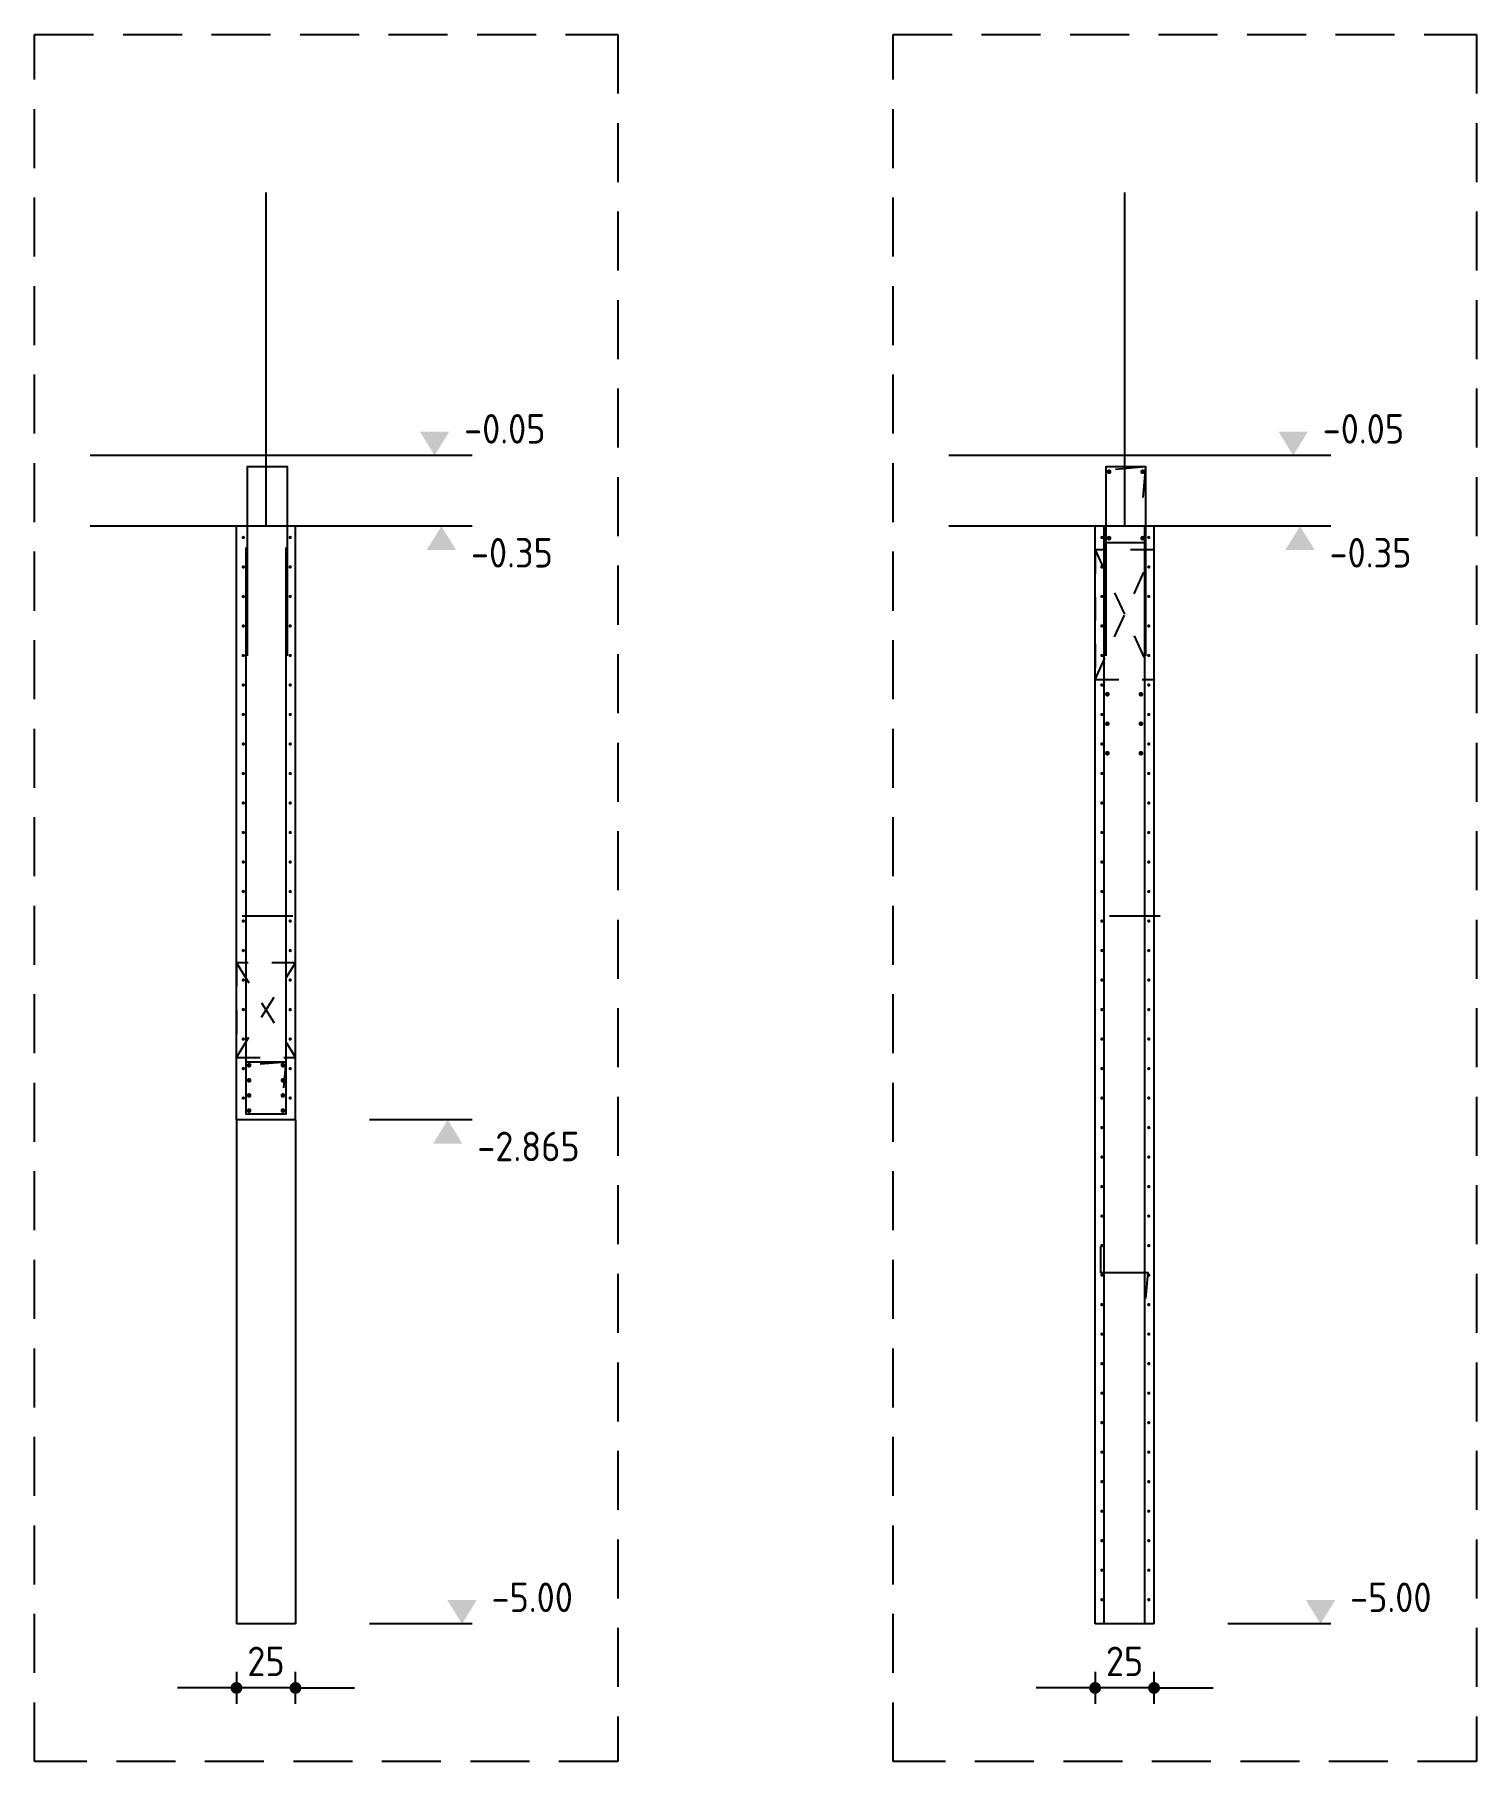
# Model space of a CAD drawing. Extents: x -11.1 to 77.6, y -9.5 to 63.5.
# Drawn here: x 35.68 to 41.79, y 56.21 to 63.53 of the extents above; entities that cross this region are included whole.
import ezdxf

# ---------------------------------------------------------------- set-up
doc = ezdxf.new("R2010")
doc.units = 0
doc.header["$LTSCALE"] = 0.5
for name, pattern in [('AUSGEZOGEN', [1000.01, 1000, 0.01]), ('HIDDEN2', [0.187, 0.125, -0.062]), ('STRICHLINIE', [0.75, 0.5, -0.25])]:
    doc.linetypes.add(name, pattern=pattern)
for name, color, linetype in [('ACHSEN', 7, 'Continuous'), ('AFU', 7, 'Continuous'), ('BETON', 7, 'Continuous'), ('DETAIL', 7, 'Continuous'), ('HILFE', 7, 'Continuous'), ('koten', 7, 'Continuous'), ('MASSE', 7, 'Continuous'), ('OBJEKT', 7, 'Continuous'), ('RND', 7, 'Continuous'), ('RND-1', 7, 'Continuous'), ('WBZ', 7, 'Continuous')]:
    doc.layers.add(name, color=color, linetype=linetype)
doc.layers.add('NOPLOT', color=7, linetype='Continuous', plot=False)
doc.styles.add('txt', font='isocp.shx')
doc.linetypes.add('AFU_50K', pattern='A,0.15,["/",Standard,S=0.2,R=0,X=-0.01,Y=-0.1],0.07,["/",Standard,S=0.2,R=0,X=-0.01,Y=-0.1],0.15', length=0.37)
doc.dimstyles.new('DOT_I', dxfattribs={"dimscale": 0.5, "dimtxt": 0.25, "dimasz": 0.25, "dimexe": 0.1, "dimexo": 0.3, "dimgap": 0.1, "dimtad": 1, "dimdec": 3, "dimzin": 3, "dimtxsty": 'txt', "dimblk": 'DOT', "dimblk1": 'DOT', "dimblk2": 'DOT', "dimsah": 1, "dimcen": 0.1, "dimse1": 1, "dimse2": 1, "dimazin": 0, "dimtfac": 1, "dimtdec": 4, "dimtix": 1, "dimtmove": 2, "dimatfit": 3, "dimfxl": 0, "dimtvp": 1, "dimtolj": 1, "dimtzin": 0, "dimarcsym": 0})

# ---------------------------------------------------------------- blocks, each defined once
blk = doc.blocks.new('okrd_u')
at = {"layer": 'koten', "color": 7, "linetype": 'Continuous'}
blk.add_solid([(-0.125, -0.202), (0.125, -0.202), (0, 0)], dxfattribs=at)
at = {"layer": 'koten', "style": 'txt'}
blk.add_attdef('OKRD', (0.25, -0.35), '', height=0.25, dxfattribs=at)
blk = doc.blocks.new('okrd_o')
at = {"layer": 'koten', "color": 7, "linetype": 'Continuous'}
blk.add_solid([(-0.125, 0.202), (0.125, 0.202), (0, 0)], dxfattribs=at)
at = {"layer": 'koten', "style": 'txt'}
blk.add_attdef('OKRD', (0.25, 0.1), '', height=0.25, dxfattribs=at)
blk = doc.blocks.new('DOT')
at = {"layer": 'MASSE', "color": 7, "linetype": 'Continuous'}
for p, q in [((0, 0), (-1, 0)), ((0, 0.54), (0, -0.54))]:
    blk.add_line(p, q, dxfattribs=at)
at = {"layer": 'MASSE', "color": 7, "linetype": 'Continuous', "const_width": 0.2}
blk.add_lwpolyline([(-0.1, 0, 1), (0.1, 0, 1)], format="xyb", close=True, dxfattribs=at)
blk = doc.blocks.new('*D19')
at = {"layer": 'Defpoints', "color": 0, "linetype": 'AUSGEZOGEN', "transparency": 16777216}
for p in [(36.5314, 56.5213), (36.5314, 56.5213), (36.7814, 56.5213)]:
    blk.add_point(p, dxfattribs=at)
at = {"layer": 'MASSE', "color": 0, "linetype": 'AUSGEZOGEN', "lineweight": -2, "transparency": 16777216}
for p, q in [((36.4064, 56.5213), (36.2814, 56.5213)), ((36.7814, 56.5213), (36.5314, 56.5213)), ((36.9064, 56.5213), (37.0314, 56.5213))]:
    blk.add_line(p, q, dxfattribs=at)
at = {"layer": 'MASSE', "color": 0, "linetype": 'AUSGEZOGEN', "lineweight": -2, "transparency": 16777216, "xscale": 0.125, "yscale": 0.125, "zscale": 0.125}
blk.add_blockref('DOT', (36.5314, 56.5213), dxfattribs=at)
at = {"layer": 'MASSE', "color": 0, "linetype": 'AUSGEZOGEN', "lineweight": -2, "transparency": 16777216, "xscale": 0.125, "yscale": 0.125, "zscale": 0.125, "rotation": 180}
blk.add_blockref('DOT', (36.7814, 56.5213), dxfattribs=at)
at = {"layer": 'MASSE', "color": 0, "linetype": 'AUSGEZOGEN', "transparency": 16777216, "insert": (36.6564, 56.6338), "char_height": 0.125, "attachment_point": 5, "style": 'txt'}
blk.add_mtext('\\A1;25', dxfattribs=at)
blk = doc.blocks.new('*D20')
at = {"layer": 'Defpoints', "color": 0, "linetype": 'AUSGEZOGEN', "transparency": 16777216}
for p in [(40.1693, 56.5213), (40.1693, 56.5213), (40.4193, 56.5213)]:
    blk.add_point(p, dxfattribs=at)
at = {"layer": 'MASSE', "color": 0, "linetype": 'AUSGEZOGEN', "lineweight": -2, "transparency": 16777216}
for p, q in [((40.0443, 56.5213), (39.9193, 56.5213)), ((40.4193, 56.5213), (40.1693, 56.5213)), ((40.5443, 56.5213), (40.6693, 56.5213))]:
    blk.add_line(p, q, dxfattribs=at)
at = {"layer": 'MASSE', "color": 0, "linetype": 'AUSGEZOGEN', "lineweight": -2, "transparency": 16777216, "xscale": 0.125, "yscale": 0.125, "zscale": 0.125}
blk.add_blockref('DOT', (40.1693, 56.5213), dxfattribs=at)
at = {"layer": 'MASSE', "color": 0, "linetype": 'AUSGEZOGEN', "lineweight": -2, "transparency": 16777216, "xscale": 0.125, "yscale": 0.125, "zscale": 0.125, "rotation": 180}
blk.add_blockref('DOT', (40.4193, 56.5213), dxfattribs=at)
at = {"layer": 'MASSE', "color": 0, "linetype": 'AUSGEZOGEN', "transparency": 16777216, "insert": (40.2943, 56.6338), "char_height": 0.125, "attachment_point": 5, "style": 'txt'}
blk.add_mtext('\\A1;25', dxfattribs=at)

msp = doc.modelspace()

# ---------------------------------------------------------------- linework, layer by layer
at = {"layer": 'ACHSEN', "color": 140, "linetype": 'AUSGEZOGEN'}
for p, q in [((36.6564, 62.8557), (36.6564, 61.4426)), ((40.2943, 62.8557), (40.2943, 61.4426))]:
    msp.add_line(p, q, dxfattribs=at)
at = {"layer": 'AFU', "color": 8, "linetype": 'AFU_50K'}
for p, q in [((36.7814, 61.4426), (36.5314, 61.4426)), ((40.4193, 61.4426), (40.1693, 61.4426)), ((36.7814, 56.7926), (36.5314, 56.7926)), ((40.4193, 56.7926), (40.1693, 56.7926))]:
    msp.add_line(p, q, dxfattribs=at)
at = {"layer": 'BETON', "color": 6, "linetype": 'AUSGEZOGEN'}
for p, q in [((37.5304, 61.7426), (35.9114, 61.7426)), ((41.1683, 61.7426), (39.5493, 61.7426)), ((36.5314, 61.4426), (35.9114, 61.4426)), ((36.5314, 58.9276), (36.5314, 61.4426)), ((37.5304, 61.4426), (36.7814, 61.4426)), ((36.7814, 58.9276), (36.7814, 61.4426)), ((40.1693, 61.4426), (39.5493, 61.4426)), ((40.1693, 56.7926), (40.1693, 61.4426)), ((41.1683, 61.4426), (40.4193, 61.4426)), ((40.4193, 56.7926), (40.4193, 61.4426)), ((36.7814, 58.9276), (36.5314, 58.9276))]:
    msp.add_line(p, q, dxfattribs=at)
at = {"layer": 'DETAIL', "color": 102, "linetype": 'STRICHLINIE'}
for points in [[(35.6758, 56.2098), (35.6758, 63.5255), (38.1474, 63.5255), (38.1474, 56.2098)], [(39.3136, 56.2098), (39.3136, 63.5255), (41.7853, 63.5255), (41.7853, 56.2098)]]:
    msp.add_lwpolyline(points, close=True, dxfattribs=at)
at = {"layer": 'HILFE', "color": 102, "linetype": 'AUSGEZOGEN'}
for p, q in [((37.5304, 58.9276), (37.0944, 58.9276)), ((37.5304, 56.7926), (37.0944, 56.7926)), ((41.1683, 56.7926), (40.7323, 56.7926))]:
    msp.add_line(p, q, dxfattribs=at)
at = {"layer": 'NOPLOT', "color": 191, "linetype": 'AUSGEZOGEN'}
for p, q in [((36.5556, 59.7926), (36.7698, 59.7926)), ((40.2306, 59.7926), (40.4448, 59.7926))]:
    msp.add_line(p, q, dxfattribs=at)
at = {"layer": 'OBJEKT', "color": 7, "linetype": 'AUSGEZOGEN'}
for p, q in [((36.5314, 58.9276), (36.5314, 56.7926)), ((36.7814, 58.9276), (36.7814, 56.7926))]:
    msp.add_line(p, q, dxfattribs=at)
at = {"layer": 'RND', "color": 1, "linetype": 'AUSGEZOGEN'}
for points in [[(40.3734, 61.5642), (40.3848, 61.6937), (40.2148, 61.6937), (40.2148, 61.3737), (40.3848, 61.3737), (40.3848, 61.6937), (40.2552, 61.6823)], [(40.2066, 61.4426), (40.2066, 56.7926)], [(40.3783, 61.4426), (40.3783, 56.7926)]]:
    msp.add_lwpolyline(points, dxfattribs=at)
at = {"layer": 'RND', "color": 7, "linetype": 'AUSGEZOGEN'}
for points, const_width in [([(40.2237, 61.6734, 1), (40.2337, 61.6734, 1)], 0.01), ([(40.3659, 61.6734, 1), (40.3759, 61.6734, 1)], 0.01), ([(36.5568, 61.395, 1), (36.5638, 61.395, 1)], 0.007), ([(36.7555, 61.395, 1), (36.7625, 61.395, 1)], 0.007), ([(40.1947, 61.395, 1), (40.2017, 61.395, 1)], 0.007), ([(40.2237, 61.392, 1), (40.2337, 61.392, 1)], 0.01), ([(40.3659, 61.392, 1), (40.3759, 61.392, 1)], 0.01), ([(40.3934, 61.395, 1), (40.4004, 61.395, 1)], 0.007), ([(36.5568, 61.27, 1), (36.5638, 61.27, 1)], 0.007), ([(36.7555, 61.27, 1), (36.7625, 61.27, 1)], 0.007), ([(40.1947, 61.27, 1), (40.2017, 61.27, 1)], 0.007), ([(40.3934, 61.27, 1), (40.4004, 61.27, 1)], 0.007), ([(36.5568, 61.145, 1), (36.5638, 61.145, 1)], 0.007), ([(36.7555, 61.145, 1), (36.7625, 61.145, 1)], 0.007), ([(40.1947, 61.145, 1), (40.2017, 61.145, 1)], 0.007), ([(40.3934, 61.145, 1), (40.4004, 61.145, 1)], 0.007), ([(36.5568, 61.02, 1), (36.5638, 61.02, 1)], 0.007), ([(36.7555, 61.02, 1), (36.7625, 61.02, 1)], 0.007), ([(40.1947, 61.02, 1), (40.2017, 61.02, 1)], 0.007), ([(40.3934, 61.02, 1), (40.4004, 61.02, 1)], 0.007), ([(36.5568, 60.895, 1), (36.5638, 60.895, 1)], 0.007), ([(36.7555, 60.895, 1), (36.7625, 60.895, 1)], 0.007), ([(40.1947, 60.895, 1), (40.2017, 60.895, 1)], 0.007), ([(40.3934, 60.895, 1), (40.4004, 60.895, 1)], 0.007), ([(36.5568, 60.77, 1), (36.5638, 60.77, 1)], 0.007), ([(36.7555, 60.77, 1), (36.7625, 60.77, 1)], 0.007), ([(40.1947, 60.77, 1), (40.2017, 60.77, 1)], 0.007), ([(40.2163, 60.7308, 1), (40.2263, 60.7308, 1)], 0.01), ([(40.3585, 60.7308, 1), (40.3685, 60.7308, 1)], 0.01), ([(40.3934, 60.77, 1), (40.4004, 60.77, 1)], 0.007), ([(36.5568, 60.645, 1), (36.5638, 60.645, 1)], 0.007), ([(36.7555, 60.645, 1), (36.7625, 60.645, 1)], 0.007), ([(40.1947, 60.645, 1), (40.2017, 60.645, 1)], 0.007), ([(40.3934, 60.645, 1), (40.4004, 60.645, 1)], 0.007), ([(40.2163, 60.6058, 1), (40.2263, 60.6058, 1)], 0.01), ([(40.3585, 60.6058, 1), (40.3685, 60.6058, 1)], 0.01), ([(36.5568, 60.52, 1), (36.5638, 60.52, 1)], 0.007), ([(36.7555, 60.52, 1), (36.7625, 60.52, 1)], 0.007), ([(40.1947, 60.52, 1), (40.2017, 60.52, 1)], 0.007), ([(40.3934, 60.52, 1), (40.4004, 60.52, 1)], 0.007), ([(40.2163, 60.4808, 1), (40.2263, 60.4808, 1)], 0.01), ([(40.3585, 60.4808, 1), (40.3685, 60.4808, 1)], 0.01), ([(36.5568, 60.395, 1), (36.5638, 60.395, 1)], 0.007), ([(36.7555, 60.395, 1), (36.7625, 60.395, 1)], 0.007), ([(40.1947, 60.395, 1), (40.2017, 60.395, 1)], 0.007), ([(40.3934, 60.395, 1), (40.4004, 60.395, 1)], 0.007), ([(36.5568, 60.27, 1), (36.5638, 60.27, 1)], 0.007), ([(36.7555, 60.27, 1), (36.7625, 60.27, 1)], 0.007), ([(40.1947, 60.27, 1), (40.2017, 60.27, 1)], 0.007), ([(40.3934, 60.27, 1), (40.4004, 60.27, 1)], 0.007), ([(36.5568, 60.145, 1), (36.5638, 60.145, 1)], 0.007), ([(36.7555, 60.145, 1), (36.7625, 60.145, 1)], 0.007), ([(40.1947, 60.145, 1), (40.2017, 60.145, 1)], 0.007), ([(40.3934, 60.145, 1), (40.4004, 60.145, 1)], 0.007), ([(36.5568, 60.02, 1), (36.5638, 60.02, 1)], 0.007), ([(36.7555, 60.02, 1), (36.7625, 60.02, 1)], 0.007), ([(40.1947, 60.02, 1), (40.2017, 60.02, 1)], 0.007), ([(40.3934, 60.02, 1), (40.4004, 60.02, 1)], 0.007), ([(36.5568, 59.895, 1), (36.5638, 59.895, 1)], 0.007), ([(36.7555, 59.895, 1), (36.7625, 59.895, 1)], 0.007), ([(40.1947, 59.895, 1), (40.2017, 59.895, 1)], 0.007), ([(40.3934, 59.895, 1), (40.4004, 59.895, 1)], 0.007), ([(36.5568, 59.77, 1), (36.5638, 59.77, 1)], 0.007), ([(36.7555, 59.77, 1), (36.7625, 59.77, 1)], 0.007), ([(40.1947, 59.77, 1), (40.2017, 59.77, 1)], 0.007), ([(40.3934, 59.77, 1), (40.4004, 59.77, 1)], 0.007), ([(36.5568, 59.645, 1), (36.5638, 59.645, 1)], 0.007), ([(36.7555, 59.645, 1), (36.7625, 59.645, 1)], 0.007), ([(40.1947, 59.645, 1), (40.2017, 59.645, 1)], 0.007), ([(40.3934, 59.645, 1), (40.4004, 59.645, 1)], 0.007), ([(36.5568, 59.52, 1), (36.5638, 59.52, 1)], 0.007), ([(36.7555, 59.52, 1), (36.7625, 59.52, 1)], 0.007), ([(40.1947, 59.52, 1), (40.2017, 59.52, 1)], 0.007), ([(40.3934, 59.52, 1), (40.4004, 59.52, 1)], 0.007), ([(36.5568, 59.395, 1), (36.5638, 59.395, 1)], 0.007), ([(36.7555, 59.395, 1), (36.7625, 59.395, 1)], 0.007), ([(40.1947, 59.395, 1), (40.2017, 59.395, 1)], 0.007), ([(40.3934, 59.395, 1), (40.4004, 59.395, 1)], 0.007), ([(36.5568, 59.27, 1), (36.5638, 59.27, 1)], 0.007), ([(36.7555, 59.27, 1), (36.7625, 59.27, 1)], 0.007), ([(40.1947, 59.27, 1), (40.2017, 59.27, 1)], 0.007), ([(40.3934, 59.27, 1), (40.4004, 59.27, 1)], 0.007), ([(36.5568, 59.145, 1), (36.5638, 59.145, 1)], 0.007), ([(36.58, 59.1592, 1), (36.59, 59.1592, 1)], 0.01), ([(36.7231, 59.1592, 1), (36.7331, 59.1592, 1)], 0.01), ([(36.7555, 59.145, 1), (36.7625, 59.145, 1)], 0.007), ([(40.1947, 59.145, 1), (40.2017, 59.145, 1)], 0.007), ([(40.3934, 59.145, 1), (40.4004, 59.145, 1)], 0.007), ([(36.58, 59.0951, 1), (36.59, 59.0951, 1)], 0.01), ([(36.58, 59.0311, 1), (36.59, 59.0311, 1)], 0.01), ([(36.7231, 59.0951, 1), (36.7331, 59.0951, 1)], 0.01), ([(36.7231, 59.0311, 1), (36.7331, 59.0311, 1)], 0.01), ([(36.5568, 59.02, 1), (36.5638, 59.02, 1)], 0.007), ([(36.58, 58.9671, 1), (36.59, 58.9671, 1)], 0.01), ([(36.7231, 58.9671, 1), (36.7331, 58.9671, 1)], 0.01), ([(36.7555, 59.02, 1), (36.7625, 59.02, 1)], 0.007), ([(40.1947, 59.02, 1), (40.2017, 59.02, 1)], 0.007), ([(40.3934, 59.02, 1), (40.4004, 59.02, 1)], 0.007), ([(40.1947, 58.895, 1), (40.2017, 58.895, 1)], 0.007), ([(40.3934, 58.895, 1), (40.4004, 58.895, 1)], 0.007), ([(40.1947, 58.77, 1), (40.2017, 58.77, 1)], 0.007), ([(40.3934, 58.77, 1), (40.4004, 58.77, 1)], 0.007), ([(40.1947, 58.645, 1), (40.2017, 58.645, 1)], 0.007), ([(40.3934, 58.645, 1), (40.4004, 58.645, 1)], 0.007), ([(40.1947, 58.52, 1), (40.2017, 58.52, 1)], 0.007), ([(40.3934, 58.52, 1), (40.4004, 58.52, 1)], 0.007), ([(40.1947, 58.395, 1), (40.2017, 58.395, 1)], 0.007), ([(40.3934, 58.395, 1), (40.4004, 58.395, 1)], 0.007), ([(40.1947, 58.27, 1), (40.2017, 58.27, 1)], 0.007), ([(40.3934, 58.27, 1), (40.4004, 58.27, 1)], 0.007), ([(40.1947, 58.145, 1), (40.2017, 58.145, 1)], 0.007), ([(40.3934, 58.145, 1), (40.4004, 58.145, 1)], 0.007), ([(40.1947, 58.02, 1), (40.2017, 58.02, 1)], 0.007), ([(40.3934, 58.02, 1), (40.4004, 58.02, 1)], 0.007), ([(40.1947, 57.895, 1), (40.2017, 57.895, 1)], 0.007), ([(40.3934, 57.895, 1), (40.4004, 57.895, 1)], 0.007), ([(40.1947, 57.77, 1), (40.2017, 57.77, 1)], 0.007), ([(40.3934, 57.77, 1), (40.4004, 57.77, 1)], 0.007), ([(40.1947, 57.645, 1), (40.2017, 57.645, 1)], 0.007), ([(40.3934, 57.645, 1), (40.4004, 57.645, 1)], 0.007), ([(40.1947, 57.52, 1), (40.2017, 57.52, 1)], 0.007), ([(40.3934, 57.52, 1), (40.4004, 57.52, 1)], 0.007), ([(40.1947, 57.395, 1), (40.2017, 57.395, 1)], 0.007), ([(40.3934, 57.395, 1), (40.4004, 57.395, 1)], 0.007), ([(40.1947, 57.27, 1), (40.2017, 57.27, 1)], 0.007), ([(40.3934, 57.27, 1), (40.4004, 57.27, 1)], 0.007), ([(40.1947, 57.145, 1), (40.2017, 57.145, 1)], 0.007), ([(40.3934, 57.145, 1), (40.4004, 57.145, 1)], 0.007), ([(40.1947, 57.02, 1), (40.2017, 57.02, 1)], 0.007), ([(40.3934, 57.02, 1), (40.4004, 57.02, 1)], 0.007), ([(40.1947, 56.895, 1), (40.2017, 56.895, 1)], 0.007), ([(40.3934, 56.895, 1), (40.4004, 56.895, 1)], 0.007)]:
    msp.add_lwpolyline(points, format="xyb", close=True, dxfattribs=dict(at, const_width=const_width))
at = {"layer": 'RND-1', "color": 1, "linetype": 'AUSGEZOGEN'}
for points in [[(36.7469, 60.8937), (36.7469, 61.6937), (36.5769, 61.6937), (36.5769, 60.8937)], [(40.3848, 60.8937), (40.3848, 61.6937), (40.2148, 61.6937), (40.2148, 60.8937)], [(36.5714, 61.3526), (36.5714, 58.9526), (36.7414, 58.9526), (36.7414, 61.3526)], [(36.7318, 59.063), (36.7414, 59.1726), (36.5714, 59.1726), (36.5714, 58.9526), (36.7414, 58.9526), (36.7414, 59.1726), (36.6318, 59.163)], [(40.1922, 58.3908), (40.1922, 58.2808), (40.3922, 58.2808), (40.3826, 58.1712)]]:
    msp.add_lwpolyline(points, dxfattribs=at)
at = {"layer": 'WBZ', "color": 102, "linetype": 'HIDDEN2'}
for p, q in [((40.1693, 60.7926), (40.4193, 61.3426)), ((40.1693, 61.3426), (40.4193, 60.7926)), ((36.5314, 59.5926), (36.7814, 59.1926)), ((36.5314, 59.1926), (36.7814, 59.5926))]:
    msp.add_line(p, q, dxfattribs=at)
for points in [[(40.1693, 60.7926), (40.4193, 60.7926), (40.4193, 61.3426), (40.1693, 61.3426)], [(36.5314, 59.1926), (36.7814, 59.1926), (36.7814, 59.5926), (36.5314, 59.5926)]]:
    msp.add_lwpolyline(points, close=True, dxfattribs=at)

# ---------------------------------------------------------------- block references
at = {"layer": 'koten', "color": 102, "linetype": 'AUSGEZOGEN', "xscale": 0.5, "yscale": 0.5, "zscale": 0.5}
for name, p, values in [('okrd_o', (37.3708, 61.7426), {'OKRD': '-0.05'}), ('okrd_o', (41.0087, 61.7426), {'OKRD': '-0.05'}), ('okrd_u', (37.3998, 61.4426), {'OKRD': '-0.35'}), ('okrd_u', (41.0377, 61.4426), {'OKRD': '-0.35'}), ('okrd_o', (37.4869, 56.7926), {'OKRD': '-5.00'}), ('okrd_o', (41.1248, 56.7926), {'OKRD': '-5.00'})]:
    msp.add_blockref(name, p, dxfattribs=at).add_auto_attribs(values)
at = {"layer": 'koten', "color": 7, "linetype": 'AUSGEZOGEN', "xscale": 0.5, "yscale": 0.5, "zscale": 0.5}
msp.add_blockref('okrd_u', (37.4266, 58.9276), dxfattribs=at).add_auto_attribs({'OKRD': '-2.865'})

# ---------------------------------------------------------------- dimensions: what is measured, and where the dimension line sits
at = {"layer": 'MASSE', "color": 7, "linetype": 'AUSGEZOGEN'}
for base, p1, p2, picture, middle in [((36.5314, 56.5213), (36.7814, 56.5213), (36.5314, 56.5213), '*D19', (36.6564, 56.6338)), ((40.1693, 56.5213), (40.4193, 56.5213), (40.1693, 56.5213), '*D20', (40.2943, 56.6338))]:
    dim = msp.add_linear_dim(base=base, p1=p1, p2=p2, dimstyle='DOT_I', override={"dimdec": 0, "dimlfac": 100}, dxfattribs=at)
    dim.commit()
    dim.dimension.update_dxf_attribs({"geometry": picture, "text_midpoint": middle})

doc.saveas('drawing.dxf')
